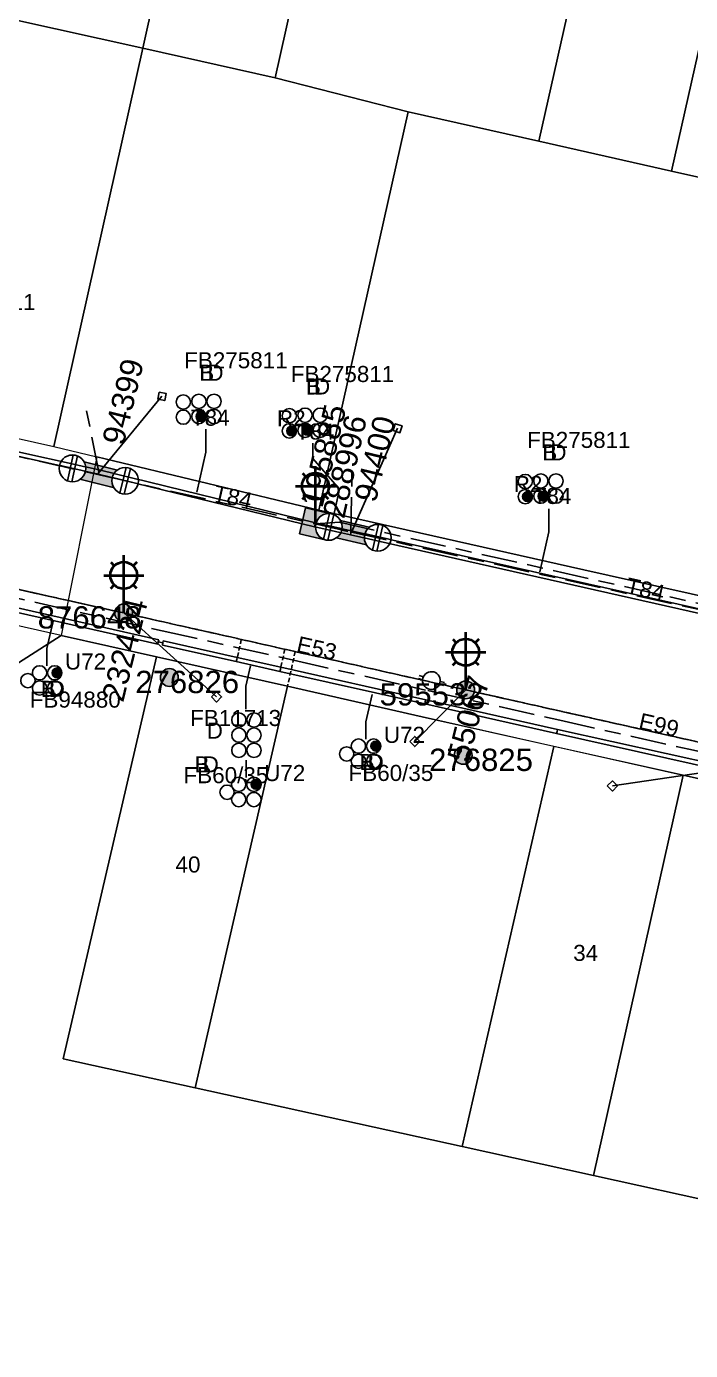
# Model space of a CAD drawing. Header units: metres. Extents: x 311347 to 316656, y 6252667 to 6255486.
# Drawn here: x 313987.1 to 314061.6, y 6254410.9 to 6254559.3 of the extents above; entities that cross this region are included whole.
import ezdxf
from ezdxf.enums import TextEntityAlignment as Align

# ---------------------------------------------------------------- set-up
doc = ezdxf.new("R2010")
doc.units = ezdxf.units.M
for name, pattern in [('Cable Exist OH', [1, 1, 0]), ('Cable Exist UG', [8.2, 4, -1.2, 1.8, -1.2]), ('DASHED', [0.75, 0.5, -0.25])]:
    doc.linetypes.add(name, pattern=pattern)
doc.layers.get('0').update_dxf_attribs({"color": 6})
for name, color, linetype, lineweight in [('Cadastre Buildings_SP_EXT', 9, 'Continuous', 5), ('Cadastre Land Parcels_SP_EXT', 9, 'Continuous', 5), ('Cadastre Roads_SP_EXT', 7, 'Continuous', 5)]:
    doc.layers.add(name, color=color, linetype=linetype, lineweight=lineweight)
for name, color, linetype in [('Duct_SP_EXT', 7, 'Continuous'), ('Equip_LV_EXT', 7, 'Continuous'), ('Equip_SP_LV_EXT', 7, 'Continuous'), ('Equip_SP_SL_EXT', 7, 'Continuous'), ('Mains_HV_EXT', 7, 'Continuous'), ('Mains_LV_EXT', 7, 'Continuous'), ('Mains_SL_EXT', 7, 'Continuous'), ('Services_SP_EXT', 7, 'Continuous'), ('SupportsOH_SP_TR_HV_LV_SL_EXT', 7, 'Continuous'), ('SupportsUG_SP_LV_EXT', 7, 'Continuous'), ('SupportsUG_SP_LV_SL_EXT', 7, 'Continuous'), ('Trench_SP_EXT', 7, 'Continuous')]:
    doc.layers.add(name, color=color, linetype=linetype)
doc.layers.add('UNKNOWN_FEATURES', color=1, linetype='DASHED', plot=False)
doc.styles.add('COLUMN_LABEL', font='arial.ttf')
doc.styles.add('iecARIAL', font='arial.ttf', dxfattribs={"height": 2})
doc.styles.add('POLE_LABEL', font='arial.ttf')
doc.styles.get("Standard").update_dxf_attribs({"font": 'arial.ttf'})

# ---------------------------------------------------------------- blocks, each defined once
blk = doc.blocks.new('COLUMN_EXT')
blk.add_hatch(color=256).paths.add_polyline_path([(-1.49, 1.48), (-1.49, -1.49), (1.48, -1.49), (1.48, 1.48)])
blk.add_lwpolyline([(-1.49, -1.49), (1.48, -1.49), (1.48, 1.48), (-1.49, 1.48)], close=True)
for tag, height, style, flags, p in [('ASSET_NUM', 2.5, 'COLUMN_LABEL', 8, (2, 2)), ('STRUCTURE_PLANT_NUMBER', 0.2, 'POLE_LABEL', 9, (1.81, 0.03)), ('STREET_CODE', 0.2, 'COLUMN_LABEL', 9, (1.81, -0.2))]:
    blk.add_attdef(tag, text='', height=height, dxfattribs=dict(style=style, flags=flags)).set_placement(p, align=Align.MIDDLE_LEFT)
at = {"flags": 9}
for tag, p in [('COLUMN_TYPE', (1.81, -0.4)), ('OWNED_BY', (1.81, -0.6)), ('STATE', (1.81, -0.8)), ('USAGE', (1.81, -1)), ('LEGEND', (1.81, -1.2)), ('LOCATION', (1.81, -1.4)), ('STREETNAME', (1.81, -1.6)), ('SUBURB', (1.81, -1.8)), ('NOTES', (1.81, -2))]:
    blk.add_attdef(tag, text='', height=0.2, dxfattribs=at).set_placement(p, align=Align.MIDDLE_LEFT)
at = {"flags": 1}
blk.add_attdef('Z', (1.81, -2.35), '', height=0.2, dxfattribs=at)
blk = doc.blocks.new('PILLAR_EXT')
blk.add_hatch(color=256).paths.add_polyline_path([(-2.475, 0.99), (-2.475, -0.99), (2.475, -0.99), (2.475, 0.99)])
blk.add_lwpolyline([(-2.475, -0.99), (2.475, -0.99), (2.475, 0.99), (-2.475, 0.99)], close=True)
at = {"style": 'iecARIAL', "flags": 8}
blk.add_attdef('ASSET_NUM', (1.5, 3.5), '', height=2.5, dxfattribs=at)
for tag, p, flags in [('OWNED_BY', (0, -0.2), 9), ('STATE', (0, -0.4), 9), ('SUPPORT_TYPE', (0, -0.6), 9), ('USAGE', (0, -0.8), 9), ('LEGEND', (0, -1), 9), ('LOCATION', (0, -1.2), 9), ('NOTES', (0, -1.4), 9), ('PARENT', (0, -1.6), 9), ('STREETNAME', (0, -1.8), 9), ('SUBURB', (0, -2), 1)]:
    blk.add_attdef(tag, p, '', height=0.2, dxfattribs=dict(flags=flags))
blk = doc.blocks.new('DUCT_EXT')
blk.add_circle((0, 0.8), 0.8)
at = {"flags": 1}
blk.add_attdef('Z', (0, 0), '', height=0.2, dxfattribs=at)
at = {"flags": 9}
for tag, p in [('DUCT_CODE', (0, 0)), ('XSECT_TYPE', (0, -0.2)), ('STATE', (0, -0.6)), ('FB_REFERENCE', (0, -0.4)), ('NOTES', (0, -0.8))]:
    blk.add_attdef(tag, text='', height=0.2, dxfattribs=at).set_placement(p, align=Align.MIDDLE_LEFT)
blk = doc.blocks.new('LV_OH_LINKS_OPEN_EXT')
for p, q in [((-0.17, 4.97), (-0.17, 5.46)), ((0.17, 4.97), (0.17, 5.46)), ((-0.17, 3), (-0.17, 2.5)), ((0.17, 3), (0.17, 2.5))]:
    blk.add_line(p, q)
blk.add_lwpolyline([(0, 2.99, 1), (0, 4.98, 1)], format="xyb", close=True)
at = {"flags": 9}
for tag, p in [('ACTUAL_STATUS', (0, 0)), ('CONSTRUCTED_VOLTAGE', (0, -0.2)), ('OPERATING_VOLTAGE', (0, -0.6)), ('ORIENTATION', (0, -0.8)), ('OWNED_BY', (0, -1)), ('STATE', (0, -1.2)), ('SWITCH_TYPE', (0, -1.4)), ('NO_PHASES', (0, -0.4)), ('USAGE', (0, -1.6)), ('LEGEND', (0, -1.8)), ('NOTES', (0, -2))]:
    blk.add_attdef(tag, text='', height=0.2, dxfattribs=at).set_placement(p, align=Align.MIDDLE_LEFT)
at = {"flags": 1}
blk.add_attdef('Z', (0, 0), '', height=0.2, dxfattribs=at)
blk = doc.blocks.new('SL_LANTERN_EXT')
at = {"lineweight": 40}
for p, q in [((0, 1.97), (0, 6.47)), ((-1.46, 5.68), (-1.06, 5.28)), ((1.46, 5.68), (1.06, 5.28)), ((-2.25, 4.22), (2.25, 4.22)), ((-1.46, 2.76), (-1.06, 3.16)), ((1.46, 2.76), (1.06, 3.16)), ((0, 0), (0, 2.72))]:
    blk.add_line(p, q, dxfattribs=at)
blk.add_circle((0, 4.22), 1.5, dxfattribs=at)
at = {"style": 'iecARIAL', "flags": 8}
blk.add_attdef('ASSET_NUM', (1.5, 1.5), '', height=2.5, dxfattribs=at)
for tag, p, height, flags in [('OPERATING_VOLTAGE', (0.98, -1.65), 0.2, 9), ('CONSTRUCTED_VOLTAGE', (0.98, -0.65), 0.2, 9), ('CONTROL_TYPE', (0.98, -0.85), 0.2, 9), ('LANTERN_PURPOSE', (0.98, -1.05), 0.2, 9), ('LANTERN_TYPE', (0.98, -1.25), 0.2, 9), ('NO_PHASES', (0.98, -1.45), 0.2, 9), ('LNUMBER', (2.18, -3.25), 2.5, 8), ('ORIENTATION', (0.98, -1.85), 0.2, 9), ('OWNED_BY', (0.98, -2.05), 0.2, 9), ('STATE', (0.98, -2.25), 0.2, 9), ('USAGE', (0.98, -2.45), 0.2, 9), ('CEXIST', (0.98, -2.65), 0.2, 9), ('CNEW', (0.98, -2.85), 0.2, 9), ('CNUMBER', (0.98, -3.05), 0.2, 9), ('CREMOVE', (0.98, -3.25), 0.2, 9), ('CREPLACE', (0.98, -3.45), 0.2, 9), ('LKINGHEIGHT', (0.98, -3.65), 0.2, 9), ('LBRACKET', (0.98, -3.85), 0.2, 9), ('LBRACKETVOCAB', (0.98, -4.05), 0.2, 9), ('LCATEGORY', (0.98, -4.25), 0.2, 9), ('LCHARGE1', (0.98, -4.45), 0.2, 9), ('LCHARGE1PERCENT', (0.98, -4.65), 0.2, 9), ('LCHARGE2', (0.98, -4.85), 0.2, 9), ('LCHARGE2PERCENT', (0.98, -5.05), 0.2, 9), ('LCHARGE3', (0.98, -5.25), 0.2, 9), ('LCHARGE3PERCENT', (0.98, -5.45), 0.2, 9), ('LEXIST', (0.98, -5.65), 0.2, 9), ('LLAMP', (0.98, -5.85), 0.2, 9), ('LLAMPVOCAB', (0.98, -6.05), 0.2, 9), ('LMAST', (0.98, -6.25), 0.2, 9), ('LMASTVOCAB', (0.98, -6.45), 0.2, 9), ('LNEW', (0.98, -6.65), 0.2, 9), ('LANTNUMBER', (0.98, -6.85), 0.2, 9), ('LOUTREACH', (0.98, -7.25), 0.2, 9), ('LOUTREACHVOCAB', (0.98, -7.45), 0.2, 9), ('LRATECODE', (0.98, -7.65), 0.2, 9), ('LREMOVE', (0.98, -7.85), 0.2, 9), ('LREPLACE', (0.98, -8.05), 0.2, 9), ('LTYPE', (0.98, -8.25), 0.2, 9), ('LTYPEVOCAB', (0.98, -8.45), 0.2, 9), ('LEGEND', (0.98, -8.65), 0.2, 9), ('LOCATION', (0.98, -8.85), 0.2, 9), ('NOTES', (0.98, -9.05), 0.2, 9), ('STREETNAME', (0.98, -9.25), 0.2, 9), ('SUBURB', (0.98, -9.45), 0.2, 1)]:
    blk.add_attdef(tag, p, '', height=height, dxfattribs=dict(flags=flags))
blk = doc.blocks.new('CCP_EXT')
at = {"flags": 9}
for tag, p in [('STATE', (0, -1.8)), ('LIFE_SUPPORT', (0, -1.6)), ('NOTES', (0, -2))]:
    blk.add_attdef(tag, text='', height=0.2, dxfattribs=at).set_placement(p, align=Align.MIDDLE_LEFT)
blk.add_wipeout([(0, 0.57), (0.57, 0), (0, -0.57), (-0.57, 0)])
blk.add_lwpolyline([(-0.57, 0), (0, 0.57), (0.57, 0), (0, -0.57), (-0.57, 0)])
at = {"flags": 1}
blk.add_attdef('Z', (0, 0), '', height=0.2, dxfattribs=at)
at = {"flags": 9}
for tag, p in [('CCP_TYPE', (0, 0)), ('CONSTRUCTED_VOLTAGE', (0, -0.2)), ('OPERATING_VOLTAGE', (0, -0.6)), ('ORIENTATION', (0, -0.8)), ('OWNED_BY', (0, -1)), ('NO_PHASES', (0, -0.4)), ('USAGE', (0, -1.2)), ('LEGEND', (0, -1.4))]:
    blk.add_attdef(tag, text='', height=0.2, dxfattribs=at).set_placement(p, align=Align.MIDDLE_LEFT)
blk = doc.blocks.new('POLE_EXT')
blk.add_hatch(color=256).paths.add_polyline_path([(-1, 0, 1), (1, 0, 1)])
blk.add_lwpolyline([(-1, 0, 1), (1, 0, 1)], format="xyb", close=True)
for tag, height, flags, p in [('pNumber', 2.5, 8, (-17.84, 2.07)), ('OWNED_BY', 0.2, 9, (1.35, -0.4)), ('SPECIAL_USE', 0.2, 9, (1.35, -0.8)), ('STATE', 0.2, 9, (1.35, -1)), ('cLV', 0.2, 9, (1.35, -1.4)), ('PARENT', 0.2, 9, (1.35, -0.6)), ('USAGE', 0.2, 9, (1.35, -1.2)), ('hDepth', 0.2, 9, (1.35, -1.6)), ('hDia', 0.2, 9, (1.35, -1.8)), ('cHV', 0.2, 9, (1.35, -2)), ('LBRACKET', 0.2, 9, (1.35, -2.2)), ('LExisting', 0.2, 9, (1.35, -2.4)), ('LANTNUMBER', 0.2, 9, (1.35, -2.6)), ('LOther', 0.2, 9, (1.35, -2.8)), ('LRemove', 0.2, 9, (1.35, -3)), ('cLinedev', 0.2, 9, (1.35, -3.4)), ('pExisting', 0.2, 9, (1.35, -3.8)), ('pFooting', 0.2, 9, (1.35, -4.4)), ('LEGEND', 0.2, 9, (1.35, -3.2)), ('LOCATION', 0.2, 9, (1.35, -3.6)), ('PFNUMBER', 0.2, 9, (1.35, -4)), ('NEWPFNUMBER', 0.2, 9, (1.35, -4.2)), ('pNew', 0.2, 9, (1.35, -4.6)), ('pRelocate', 0.2, 9, (1.35, -5)), ('pRemove', 0.2, 9, (1.35, -5.2)), ('pReplace', 0.2, 9, (1.35, -5.4)), ('pStay', 0.2, 9, (1.35, -5.6)), ('pType', 0.2, 9, (1.35, -5.8)), ('cspan', 0.2, 9, (1.35, -6)), ('STREETNAME', 0.2, 9, (1.35, -6.2)), ('SUBURB', 0.2, 9, (1.35, -6.4)), ('OPERATED_BY', 0.2, 9, (1.36, -7.01)), ('NOTES', 0.2, 9, (1.35, -6.6)), ('MAINTAINED_BY', 0.2, 9, (1.36, -6.81))]:
    blk.add_attdef(tag, text='', height=height, dxfattribs=dict(flags=flags)).set_placement(p, align=Align.MIDDLE_LEFT)
at = {"style": 'POLE_LABEL'}
for tag, height, flags, p in [('ASSET_NUM', 2.5, 8, (2, 2)), ('STRUCTURE_PLANT_NUMBER', 0.2, 9, (1.35, 0.03)), ('STREET_CODE', 0.2, 9, (1.35, -0.2))]:
    blk.add_attdef(tag, text='', height=height, dxfattribs=dict(at, flags=flags)).set_placement(p, align=Align.MIDDLE_LEFT)
at = {"flags": 1}
blk.add_attdef('Z', (1.35, -7.33), '', height=0.2, dxfattribs=at)
blk = doc.blocks.new('LV_UG_LINKS_CLOSED_EXT')
blk.add_wipeout([(-1.06, 1.06), (-1.18, 0.92), (-1.29, 0.76), (-1.37, 0.59), (-1.43, 0.42), (-1.48, 0.23), (-1.49, 0.05), (-1.49, -0.14), (-1.46, -0.33), (-1.41, -0.51), (-1.33, -0.68), (-1.24, -0.84), (-1.12, -0.99), (-0.99, -1.12), (-0.84, -1.24), (-0.68, -1.33), (-0.51, -1.41), (-0.33, -1.46), (-0.14, -1.49), (0.05, -1.49), (0.23, -1.48), (0.42, -1.43), (0.59, -1.37), (0.76, -1.29), (0.92, -1.18), (1.06, -1.06), (1.18, -0.92), (1.29, -0.76), (1.37, -0.59), (1.43, -0.42), (1.48, -0.23), (1.49, -0.05), (1.49, 0.14), (1.46, 0.33), (1.41, 0.51), (1.33, 0.68), (1.24, 0.84), (1.12, 0.99), (0.99, 1.12), (0.84, 1.24), (0.68, 1.33), (0.51, 1.41), (0.33, 1.46), (0.14, 1.49), (-0.05, 1.49), (-0.23, 1.48), (-0.42, 1.43), (-0.59, 1.37), (-0.76, 1.29), (-0.92, 1.18)])
for p, q in [((-0.25, -1.48), (-0.25, 1.48)), ((0.25, -1.48), (0.25, 1.48))]:
    blk.add_line(p, q)
blk.add_circle((0, 0), 1.5)
at = {"flags": 9}
for tag, p in [('ACTUAL_STATUS', (0, 0)), ('CONSTRUCTED_VOLTAGE', (0, -0.2)), ('OPERATING_VOLTAGE', (0, -0.6)), ('ORIENTATION', (0, -0.8)), ('STATE', (0, -1)), ('SWITCH_TYPE', (0, -1.2)), ('NO_PHASES', (0, -0.4)), ('USAGE', (0, -1.4)), ('NOTES', (0, -1.6))]:
    blk.add_attdef(tag, text='', height=0.2, dxfattribs=at).set_placement(p, align=Align.MIDDLE_LEFT)
at = {"flags": 1}
blk.add_attdef('Z', (0, 0), '', height=0.2, dxfattribs=at)
blk = doc.blocks.new('CABLE_LARGE_EXT')
h = blk.add_hatch(color=256)
edge = h.paths.add_edge_path()
edge.add_arc((0, 0.55), 0.55, 0, 360)
blk.add_circle((0, 0.55), 0.55)
at = {"flags": 1}
blk.add_attdef('Z', (0, 0), '', height=0.2, dxfattribs=at)
at = {"flags": 9}
for tag, p in [('COND_CODE', (0, 0)), ('STATE', (0, -0.4)), ('XSECT_SIZE', (0, -0.6)), ('FB_REFERENCE', (0, -0.2)), ('NOTES', (0, -0.8))]:
    blk.add_attdef(tag, text='', height=0.2, dxfattribs=at).set_placement(p, align=Align.MIDDLE_LEFT)

msp = doc.modelspace()

# ---------------------------------------------------------------- linework, layer by layer
at = {"layer": 'Cadastre Buildings_SP_EXT', "linetype": 'Continuous'}
for points in [[(314010.14, 6254601.49), (313980.39, 6254608.09), (313970.44, 6254563.51), (314000.19, 6254556.89), (314010.14, 6254601.49)], [(314025.02, 6254598.17), (314010.14, 6254601.49), (314000.19, 6254556.89), (314015.06, 6254553.56), (314025.02, 6254598.17)], [(314054.76, 6254591.52), (314025.02, 6254598.17), (314015.06, 6254553.56), (314029.95, 6254549.75), (314044.64, 6254546.46), (314054.76, 6254591.52)], [(314000.19, 6254556.89), (313970.44, 6254563.51), (313960.49, 6254518.88), (313990.23, 6254512.25), (314000.19, 6254556.89)]]:
    msp.add_lwpolyline(points, close=True, dxfattribs=at)
at = {"layer": 'Cadastre Land Parcels_SP_EXT', "linetype": 'Continuous'}
for points in [[(314069.63, 6254588.2), (314054.76, 6254591.52), (314044.64, 6254546.46), (314059.5, 6254543.12), (314069.63, 6254588.2)], [(314074.56, 6254539.73), (314084.51, 6254584.88), (314069.63, 6254588.2), (314059.5, 6254543.12), (314074.56, 6254539.73)], [(314006.08, 6254440.34), (314016.43, 6254485.37), (314001.73, 6254488.65), (313991.25, 6254443.6), (314006.08, 6254440.34)], [(314050.77, 6254430.52), (314060.81, 6254475.39), (314046.3, 6254478.63), (314036.03, 6254433.76), (314050.77, 6254430.52)], [(314065.66, 6254427.25), (314075.62, 6254472.08), (314060.81, 6254475.39), (314050.77, 6254430.52), (314065.66, 6254427.25)]]:
    msp.add_lwpolyline(points, close=True, dxfattribs=at)
msp.add_lwpolyline([(314139.89, 6254410.91), (314110.32, 6254417.44), (314095.67, 6254420.66), (314080.86, 6254423.91), (314065.66, 6254427.25), (314050.77, 6254430.52), (314036.03, 6254433.76), (314006.08, 6254440.34), (313991.25, 6254443.6), (314001.73, 6254488.65), (313991.06, 6254491.05), (313986.24, 6254487.99)], dxfattribs=at)
at = {"layer": 'Cadastre Roads_SP_EXT', "linetype": 'Continuous'}
msp.add_lwpolyline([(313986.24, 6254487.99), (313991.06, 6254491.05), (313971.43, 6254495.46)], dxfattribs=at)
at = {"layer": 'Duct_SP_EXT'}
for p, q in [((313995.2, 6254509.15), (313995.26, 6254509.38)), ((313995.2, 6254509.15), (313995.26, 6254509.38)), ((313995.31, 6254509.62), (313995.26, 6254509.38)), ((313995.31, 6254509.62), (313995.26, 6254509.38)), ((313971.75, 6254496.88), (314001.89, 6254490.1)), ((313971.86, 6254497.35), (314002, 6254490.57)), ((314002, 6254490.57), (314001.94, 6254490.34)), ((314002.5, 6254490.46), (314002.45, 6254490.22)), ((314002.5, 6254490.46), (314010.8, 6254488.59)), ((314001.89, 6254490.1), (314001.94, 6254490.34)), ((314002.4, 6254489.99), (314002.45, 6254490.22)), ((314002.4, 6254489.99), (314010.69, 6254488.13)), ((314010.69, 6254488.13), (314010.75, 6254488.36)), ((314010.69, 6254488.13), (314010.75, 6254488.36)), ((314010.69, 6254488.13), (314015.57, 6254487.03)), ((314010.8, 6254488.59), (314010.75, 6254488.36)), ((314010.8, 6254488.59), (314010.75, 6254488.36)), ((314010.8, 6254488.59), (314015.68, 6254487.5)), ((314015.68, 6254487.5), (314015.63, 6254487.26)), ((314015.68, 6254487.5), (314015.63, 6254487.26)), ((314015.68, 6254487.5), (314031.94, 6254483.85)), ((314015.57, 6254487.03), (314015.63, 6254487.26)), ((314015.57, 6254487.03), (314015.63, 6254487.26)), ((314015.57, 6254487.03), (314031.84, 6254483.38)), ((314031.84, 6254483.38), (314031.89, 6254483.61)), ((314031.94, 6254483.85), (314031.89, 6254483.61)), ((314031.94, 6254483.85), (314046.73, 6254480.53)), ((314046.62, 6254480.06), (314046.67, 6254480.29)), ((314046.73, 6254480.53), (314046.67, 6254480.29))]:
    msp.add_line(p, q, dxfattribs=at)
for points in [[(314007.26, 6254514.17), (314007.26, 6254511.61), (314006.25, 6254507.12)], [(314019.27, 6254512.62), (314019.27, 6254510.89), (314022.27, 6254507.45), (314021.36, 6254503.4)], [(314045.73, 6254505.24), (314045.73, 6254502.67), (314044.72, 6254498.19)], [(313989.45, 6254487.64), (313989.45, 6254489.59), (313990.16, 6254492.66)], [(314011.77, 6254482.79), (314011.77, 6254485.36), (314012.27, 6254487.65)], [(314025.22, 6254479.42), (314025.22, 6254481.37), (314025.92, 6254484.44)], [(314011.79, 6254475.14), (314011.79, 6254477.09)]]:
    msp.add_lwpolyline(points, dxfattribs=at)
at = {"layer": 'Mains_LV_EXT', "linetype": 'Cable Exist OH'}
for points in [[(313998.06, 6254493.58), (313955.32, 6254503.15)], [(314071.95, 6254477), (314036.42, 6254484.96)]]:
    msp.add_lwpolyline(points, dxfattribs=at)
at = {"layer": 'Mains_SL_EXT', "linetype": 'Cable Exist OH'}
for points in [[(313955.32, 6254503.15), (313998.06, 6254493.58)], [(314036.42, 6254484.96), (314071.95, 6254477)]]:
    msp.add_lwpolyline(points, dxfattribs=at)
at = {"layer": 'Trench_SP_EXT', "linetype": 'Cable Exist UG'}
for points in [[(313995.26, 6254509.38), (313993.88, 6254516.28)], [(314023.54, 6254502.56), (314023.68, 6254510.53)], [(314001.94, 6254490.34), (314002.45, 6254490.22)]]:
    msp.add_lwpolyline(points, dxfattribs=at)
at = {"layer": 'UNKNOWN_FEATURES'}
for points in [[(314011.25, 6254490.6), (314010.75, 6254488.36)], [(314016.13, 6254489.51), (314015.63, 6254487.26)], [(314017.3, 6254489.25), (314016.43, 6254485.37)]]:
    msp.add_lwpolyline(points, dxfattribs=at)

# ---------------------------------------------------------------- block references
at = {"layer": 'Duct_SP_EXT'}
for name, p, rotation in [('DUCT_EXT', (314005.54, 6254517.23), 90), ('DUCT_EXT', (314007.29, 6254517.3), 90), ('DUCT_EXT', (314008.99, 6254517.3), 90), ('DUCT_EXT', (314005.54, 6254515.53), 90), ('DUCT_EXT', (314007.29, 6254515.6), 90), ('CABLE_LARGE_EXT', (314007.29, 6254515.6), 90), ('DUCT_EXT', (314008.99, 6254515.6), 90), ('DUCT_EXT', (314017.44, 6254515.69), 90), ('DUCT_EXT', (314019.2, 6254515.75), 90), ('DUCT_EXT', (314020.9, 6254515.75), 90), ('DUCT_EXT', (314017.44, 6254513.99), 90), ('CABLE_LARGE_EXT', (314017.44, 6254513.99), 90), ('DUCT_EXT', (314019.2, 6254514.05), 90), ('CABLE_LARGE_EXT', (314019.2, 6254514.05), 90), ('DUCT_EXT', (314020.9, 6254514.05), 90), ('DUCT_EXT', (314043.9, 6254508.32), 90), ('DUCT_EXT', (314045.65, 6254508.38), 90), ('DUCT_EXT', (314047.35, 6254508.38), 90), ('DUCT_EXT', (314043.9, 6254506.62), 90), ('CABLE_LARGE_EXT', (314043.9, 6254506.62), 90), ('DUCT_EXT', (314045.65, 6254506.68), 90), ('CABLE_LARGE_EXT', (314045.65, 6254506.68), 90), ('DUCT_EXT', (314047.35, 6254506.68), 90), ('DUCT_EXT', (313989.42, 6254486.87), 90.04403938310728), ('DUCT_EXT', (313991.12, 6254486.87), 90.04403938310728), ('DUCT_EXT', (313988.11, 6254486), 90), ('CABLE_LARGE_EXT', (313991.12, 6254486.87), 90.11444703286887), ('DUCT_EXT', (313989.42, 6254485.17), 90.04403938310728), ('DUCT_EXT', (313991.12, 6254485.17), 90.04403938310728), ('DUCT_EXT', (314011.77, 6254481.59), 90.04975800101711), ('DUCT_EXT', (314013.47, 6254481.59), 90.04975800101711), ('DUCT_EXT', (314011.77, 6254479.89), 90.04975800101711), ('DUCT_EXT', (314013.47, 6254479.89), 90.04975800101711), ('DUCT_EXT', (314011.77, 6254478.19), 90.04975800101711), ('DUCT_EXT', (314013.47, 6254478.19), 90.04975800101711), ('DUCT_EXT', (314023.87, 6254477.78), 90), ('DUCT_EXT', (314025.19, 6254478.66), 90.04403938310728), ('DUCT_EXT', (314026.89, 6254478.66), 90.04403938310728), ('CABLE_LARGE_EXT', (314026.89, 6254478.66), 90.11444703286887), ('DUCT_EXT', (314025.19, 6254476.96), 90.04403938310728), ('DUCT_EXT', (314026.89, 6254476.96), 90.04403938310728), ('DUCT_EXT', (314010.45, 6254473.49), 90), ('DUCT_EXT', (314011.76, 6254474.37), 90.04403938310728), ('DUCT_EXT', (314013.46, 6254474.37), 90.04403938310728), ('CABLE_LARGE_EXT', (314013.46, 6254474.37), 90.11444703286887), ('DUCT_EXT', (314011.76, 6254472.67), 90.04403938310728), ('DUCT_EXT', (314013.46, 6254472.67), 90.04403938310728)]:
    msp.add_blockref(name, p, dxfattribs=dict(at, rotation=rotation))
at = {"layer": 'Equip_SP_LV_EXT', "rotation": 74.77415204257231}
msp.add_blockref('LV_OH_LINKS_OPEN_EXT', (314036.42, 6254484.96), dxfattribs=at)
at = {"layer": 'Equip_SP_SL_EXT'}
ref = msp.add_blockref('SL_LANTERN_EXT', (314019.56, 6254503.58), dxfattribs=at)
ref.add_attrib('ASSET_NUM', '195885', dxfattribs={"layer": '0', "height": 2.5, "rotation": 76.4902, "style": 'iecARIAL'}).set_placement((314021.06, 6254505.08), align=Align.BOTTOM_LEFT)
ref = msp.add_blockref('SL_LANTERN_EXT', (313998.06, 6254493.58), dxfattribs=at)
ref.add_attrib('ASSET_NUM', '232424', dxfattribs={"layer": '0', "height": 2.5, "rotation": 76.2002, "style": 'iecARIAL'}).set_placement((313999.56, 6254495.09), align=Align.MIDDLE_RIGHT)
ref = msp.add_blockref('SL_LANTERN_EXT', (314036.42, 6254484.96), dxfattribs=at)
ref.add_attrib('ASSET_NUM', '55067', dxfattribs={"layer": '0', "height": 2.5, "rotation": 75.6958, "style": 'iecARIAL'}).set_placement((314037.92, 6254486.46), align=Align.MIDDLE_RIGHT)
at = {"layer": 'Services_SP_EXT', "rotation": 302.9585302821656}
msp.add_blockref('CCP_EXT', (314002.35, 6254517.87), dxfattribs=at)
at = {"layer": 'SupportsOH_SP_TR_HV_LV_SL_EXT'}
ref = msp.add_blockref('POLE_EXT', (313998.06, 6254493.58), dxfattribs=at)
ref.add_attrib('ASSET_NUM', '876648', dxfattribs={"layer": '0', "height": 2.5, "style": 'POLE_LABEL'}).set_placement((314000.06, 6254494.34), align=Align.TOP_RIGHT)
ref = msp.add_blockref('POLE_EXT', (314036.42, 6254484.96), dxfattribs=at)
ref.add_attrib('ASSET_NUM', '595532', dxfattribs={"layer": '0', "height": 2.5, "style": 'POLE_LABEL'}).set_placement((314038.42, 6254485.71), align=Align.TOP_RIGHT)
ref = msp.add_blockref('POLE_EXT', (314036.14, 6254477.62), dxfattribs=at)
ref.add_attrib('ASSET_NUM', '276825', dxfattribs={"layer": '0', "height": 2.5, "style": 'POLE_LABEL'}).set_placement((314038.14, 6254478.37), align=Align.TOP_CENTER)
at = {"layer": 'SupportsUG_SP_LV_EXT'}
ref = msp.add_blockref('PILLAR_EXT', (313995.32, 6254509.06), dxfattribs=dict(at, rotation=166.0299500858088))
ref.add_attrib('ASSET_NUM', '94399', dxfattribs={"layer": '0', "height": 2.5, "rotation": 76.2222, "style": 'iecARIAL'}).set_placement((313996.82, 6254512.56), align=Align.MIDDLE_LEFT)
ref = msp.add_blockref('PILLAR_EXT', (314023.6, 6254502.64), dxfattribs=dict(at, rotation=167.0433190525388))
ref.add_attrib('ASSET_NUM', '94400', dxfattribs={"layer": '0', "height": 2.5, "rotation": 76.4727, "style": 'iecARIAL'}).set_placement((314025.1, 6254506.14), align=Align.MIDDLE_LEFT)
at = {"layer": 'SupportsUG_SP_LV_SL_EXT'}
ref = msp.add_blockref('COLUMN_EXT', (314019.56, 6254503.58), dxfattribs=dict(at, rotation=346.8341572927382))
ref.add_attrib('ASSET_NUM', '288996', dxfattribs={"layer": '0', "height": 2.5, "rotation": 77.1728, "style": 'COLUMN_LABEL'}).set_placement((314021.56, 6254504.33), align=Align.MIDDLE_LEFT)

# ---------------------------------------------------------------- texts
at = {"layer": 'Cadastre Land Parcels_SP_EXT'}
for s, p in [('40', (314003.87, 6254464.49)), ('34', (314048.48, 6254454.58))]:
    msp.add_text(s, height=1.8, dxfattribs=at).set_placement(p)
at = {"layer": 'Duct_SP_EXT'}
for s, p in [('FB275811', (313976.57, 6254527.54)), ('FB275811', (314004.84, 6254521.01)), ('B', (314006.54, 6254519.61)), ('D', (314007.44, 6254519.61)), ('FB275811', (314016.8, 6254519.47)), ('B', (314018.5, 6254518.07)), ('D', (314019.4, 6254518.07)), ('T84', (314005.6, 6254514.57)), ('R2', (314015.25, 6254514.51)), ('T84', (314017.35, 6254513.02)), ('FB275811', (314043.31, 6254512.08)), ('B', (314045.01, 6254510.68)), ('D', (314045.91, 6254510.68)), ('R2', (314041.81, 6254507.14)), ('T84', (314043.94, 6254505.8)), ('U72', (313991.47, 6254487.24)), ('FB94880', (313987.52, 6254482.97)), ('B', (313988.75, 6254484.18)), ('D', (313989.65, 6254484.18)), ('FB11713', (314005.51, 6254480.91)), ('D', (314007.37, 6254479.49)), ('B', (314006.01, 6254475.71)), ('D', (314006.91, 6254475.71)), ('B', (314024.52, 6254475.97)), ('D', (314025.42, 6254475.97)), ('FB60/35', (314004.77, 6254474.5)), ('U72', (314013.81, 6254474.74)), ('FB60/35', (314023.28, 6254474.75))]:
    msp.add_text(s, height=1.8, dxfattribs=at).set_placement(p)
at = {"layer": 'Mains_LV_EXT'}
for s, rotation, p in [('T84', 347.2095, (314007.99, 6254506.19)), ('T84', 347.4569, (314054.27, 6254495.82)), ('E53', 347.3326, (314017.34, 6254489.25)), ('E99', 347.3727, (314055.72, 6254480.64))]:
    msp.add_text(s, height=1.8, rotation=rotation, dxfattribs=at).set_placement(p)

# ---------------------------------------------------------------- next in the draw order: block references
at = {"layer": 'Services_SP_EXT', "rotation": 28.07248693585294}
msp.add_blockref('CCP_EXT', (314028.78, 6254514.29), dxfattribs=at)
at = {"layer": 'Services_SP_EXT'}
for p in [(314008.46, 6254484.17), (314030.71, 6254479.17), (314052.87, 6254474.19)]:
    msp.add_blockref('CCP_EXT', p, dxfattribs=at)

# ---------------------------------------------------------------- next in the draw order: linework, layer by layer
at = {"layer": 'Cadastre Buildings_SP_EXT', "linetype": 'Continuous'}
for points in [[(314029.95, 6254549.75), (314015.06, 6254553.56), (314000.19, 6254556.89), (313990.23, 6254512.25), (314019.93, 6254505.11), (314029.95, 6254549.75)], [(314044.64, 6254546.46), (314029.95, 6254549.75), (314019.93, 6254505.11), (314049.67, 6254498.43), (314064.54, 6254495.09), (314074.56, 6254539.73), (314059.5, 6254543.12), (314044.64, 6254546.46)], [(314036.03, 6254433.76), (314046.3, 6254478.63), (314031.52, 6254481.95), (314016.43, 6254485.37), (314006.08, 6254440.34), (314036.03, 6254433.76)]]:
    msp.add_lwpolyline(points, close=True, dxfattribs=at)
at = {"layer": 'Cadastre Roads_SP_EXT', "linetype": 'Continuous'}
msp.add_lwpolyline([(314138.94, 6254479.01), (314124.07, 6254482.34), (314094.33, 6254488.99), (314064.54, 6254495.09), (314049.67, 6254498.43), (314019.93, 6254505.11), (313995.05, 6254511.09), (313991.06, 6254491.05), (314001.73, 6254488.65), (314016.43, 6254485.37), (314031.52, 6254481.95), (314046.3, 6254478.64), (314060.81, 6254475.39), (314075.62, 6254472.08), (314090.9, 6254468.65), (314105.47, 6254465.37), (314120.4, 6254462.01), (314149.89, 6254455.41), (314194.58, 6254445.34), (314195.75, 6254466.32), (314195.83, 6254467.84), (314154.14, 6254477.14), (314153.82, 6254475.68), (314138.94, 6254479.01)], close=True, dxfattribs=at)
at = {"layer": 'Duct_SP_EXT'}
for p, q in [((314031.84, 6254483.38), (314046.62, 6254480.06)), ((314046.62, 6254480.06), (314072.27, 6254474.35)), ((314046.73, 6254480.53), (314072.38, 6254474.82))]:
    msp.add_line(p, q, dxfattribs=at)
at = {"layer": 'Mains_LV_EXT', "linetype": 'Cable Exist OH'}
msp.add_lwpolyline([(314036.42, 6254484.96), (313998.06, 6254493.58)], dxfattribs=at)
at = {"layer": 'Mains_SL_EXT', "linetype": 'Cable Exist OH'}
msp.add_lwpolyline([(313998.06, 6254493.58), (314036.42, 6254484.96)], dxfattribs=at)
at = {"layer": 'Services_SP_EXT'}
for points in [[(314008.46, 6254484.17), (313998.06, 6254493.58)], [(314030.71, 6254479.17), (314036.42, 6254484.96)], [(314052.87, 6254474.19), (314071.95, 6254477)]]:
    msp.add_lwpolyline(points, dxfattribs=at)

# ---------------------------------------------------------------- next in the draw order: block references
at = {"layer": 'SupportsOH_SP_TR_HV_LV_SL_EXT'}
ref = msp.add_blockref('POLE_EXT', (314003.18, 6254486.35), dxfattribs=at)
ref.add_attrib('ASSET_NUM', '276826', dxfattribs={"layer": '0', "height": 2.5, "style": 'POLE_LABEL'}).set_placement((314005.18, 6254487.1), align=Align.TOP_CENTER)

# ---------------------------------------------------------------- next in the draw order: texts
at = {"layer": 'Duct_SP_EXT'}
msp.add_text('U72', height=1.8, dxfattribs=at).set_placement((314027.24, 6254479.02))

# ---------------------------------------------------------------- next in the draw order: block references
at = {"layer": 'Equip_LV_EXT'}
for p, rotation in [((313992.31, 6254509.79), 167.2849447491809), ((313998.22, 6254508.4), 346.6049202421177), ((314021.06, 6254503.23), 346.7965546722435), ((314026.55, 6254502.02), 346.5617254209726)]:
    msp.add_blockref('LV_UG_LINKS_CLOSED_EXT', p, dxfattribs=dict(at, rotation=rotation))

# ---------------------------------------------------------------- next in the draw order: linework, layer by layer
at = {"layer": 'Duct_SP_EXT'}
for p, q in [((313962.01, 6254516.55), (313995.2, 6254509.15)), ((313962.12, 6254517.02), (313995.31, 6254509.62)), ((313995.2, 6254509.15), (314019.46, 6254503.22)), ((313995.31, 6254509.62), (314019.57, 6254503.69)), ((314019.46, 6254503.22), (314019.52, 6254503.45)), ((314019.47, 6254503.22), (314019.52, 6254503.45)), ((314019.47, 6254503.22), (314023.49, 6254502.33)), ((314019.57, 6254503.69), (314019.52, 6254503.45)), ((314019.57, 6254503.69), (314019.52, 6254503.45)), ((314019.57, 6254503.69), (314023.59, 6254502.8)), ((314023.49, 6254502.33), (314023.54, 6254502.56)), ((314023.49, 6254502.33), (314023.54, 6254502.56)), ((314023.49, 6254502.33), (314064.15, 6254493.19)), ((314023.59, 6254502.8), (314023.54, 6254502.56)), ((314023.59, 6254502.8), (314023.54, 6254502.56)), ((314023.59, 6254502.8), (314064.25, 6254493.66))]:
    msp.add_line(p, q, dxfattribs=at)
at = {"layer": 'Mains_HV_EXT', "linetype": 'Cable Exist UG'}
msp.add_lwpolyline([(313963.34, 6254529.18), (313964.61, 6254528.16), (313958.35, 6254501.42), (313958.35, 6254501.42), (313972.09, 6254498.38), (314002.38, 6254491.58), (314017.09, 6254488.29), (314032.18, 6254484.88), (314046.96, 6254481.56), (314061.46, 6254478.31), (314076.27, 6254475), (314091.55, 6254471.57), (314106.13, 6254468.3), (314121.05, 6254464.93), (314150.54, 6254458.34), (314148.18, 6254447.71), (314149.96, 6254447.13)], dxfattribs=at)
at = {"layer": 'Mains_LV_EXT', "linetype": 'Cable Exist UG'}
for points in [[(313963.34, 6254529.18), (313966.74, 6254525.32), (313964.58, 6254516.08), (313995.32, 6254509.06)], [(313995.32, 6254509.06), (314023.6, 6254502.64)], [(314023.6, 6254502.64), (314092.01, 6254487.42), (314092.75, 6254486.11), (314094.67, 6254485.65), (314096.09, 6254486.52), (314098.1, 6254486.07)]]:
    msp.add_lwpolyline(points, dxfattribs=at)
at = {"layer": 'Mains_SL_EXT', "linetype": 'Cable Exist UG'}
msp.add_lwpolyline([(314019.56, 6254503.58), (314022.25, 6254503.75), (314092.6, 6254487.88), (314094.03, 6254487.41)], dxfattribs=at)
at = {"layer": 'Services_SP_EXT'}
for points in [[(314002.35, 6254517.87), (313995.21, 6254509.2)], [(314023.6, 6254502.64), (314028.78, 6254514.29)]]:
    msp.add_lwpolyline(points, dxfattribs=at)

doc.saveas('drawing.dxf')
